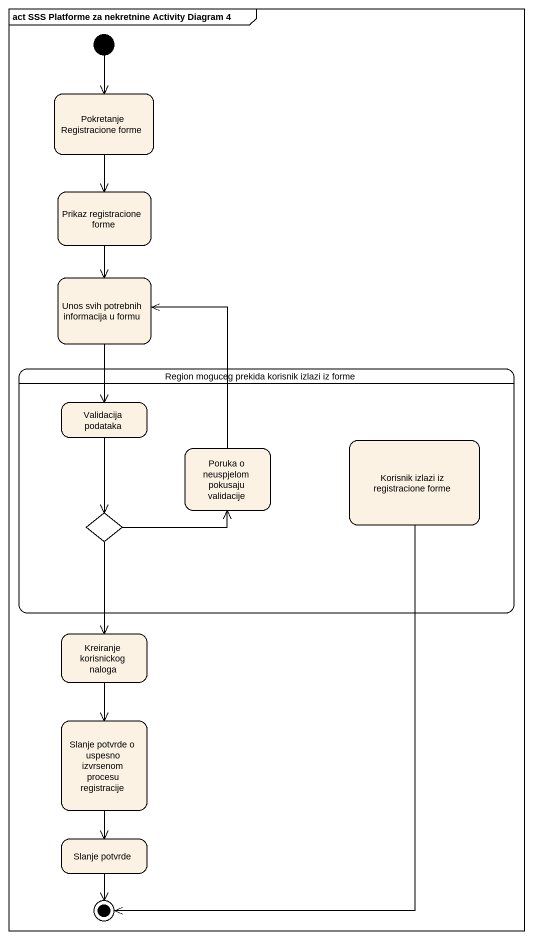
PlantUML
@startuml
mainframe act SSS Platforme za nekretnine Activity Diagram 4
hide empty description
state "Pokretanje Registracione forme" as Pokretanje_Registracione
state "Prikaz registracione forme" as Prikaz_registracione_forme
state "Unos svih potrebnih informacija u formu" as Unos_svih_potrebnih
state "Region moguceg prekida korisnik izlazi iz forme" as Region_moguceg_prekida {
  state "Validacija podataka" as Validacija_podataka
  state "Poruka o neuspjelom pokusaju validacije" as Poruka_o_neuspjelom
  state "Korisnik izlazi iz registracione forme" as Korisnik_izlazi_iz
  state choice1 <<choice>>
}
state "Kreiranje korisnickog naloga" as Kreiranje_korisnickog_naloga
state "Slanje potvrde o uspesno izvrsenom procesu registracije" as Slanje_potvrde_o_uspesno
state "Slanje potvrde" as Slanje_potvrde
state final1 <<end>>
[*] --> Pokretanje_Registracione
Pokretanje_Registracione --> Prikaz_registracione_forme
Prikaz_registracione_forme --> Unos_svih_potrebnih
Unos_svih_potrebnih --> Validacija_podataka
Validacija_podataka --> choice1
Poruka_o_neuspjelom -up-> Unos_svih_potrebnih
Korisnik_izlazi_iz --> final1
choice1 -right-> Poruka_o_neuspjelom
choice1 --> Kreiranje_korisnickog_naloga
Kreiranje_korisnickog_naloga --> Slanje_potvrde_o_uspesno
Slanje_potvrde_o_uspesno --> Slanje_potvrde
Slanje_potvrde --> final1
@enduml
